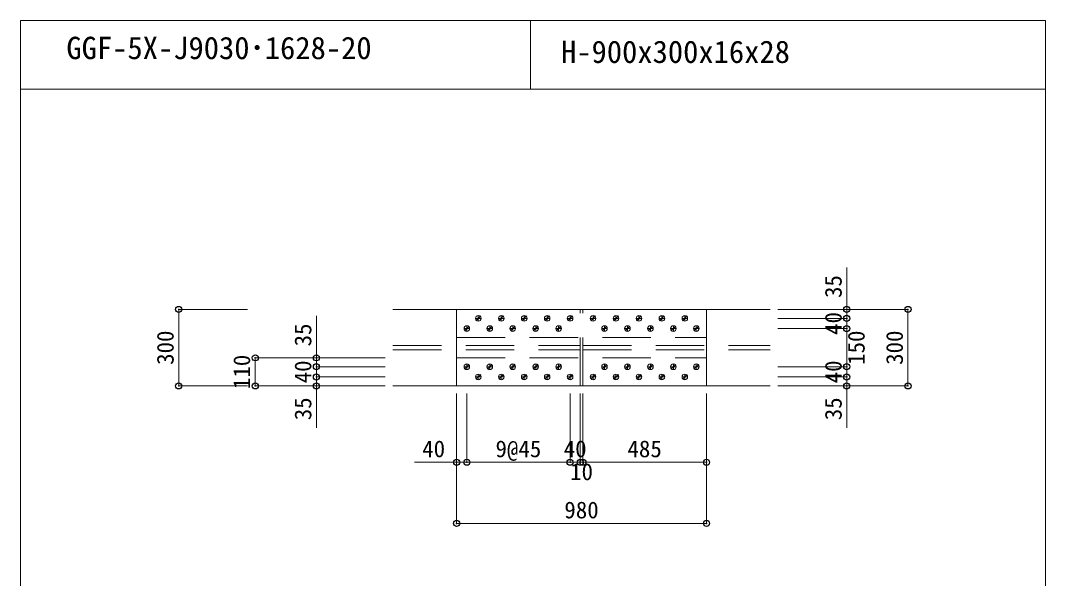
# Model space of a CAD drawing. Units: millimetres, scale not verified. Extents: x -8310 to 8310, y -4800 to 5700.
# Drawn here: x 90 to 4110, y -1831 to 360 of the extents above; entities that cross this region are included whole.
import ezdxf
from ezdxf.enums import TextEntityAlignment as Align

# ---------------------------------------------------------------- set-up
doc = ezdxf.new("R2010")
doc.units = ezdxf.units.MM
doc.header["$LTSCALE"] = 30
doc.header["$PDMODE"] = 32
doc.header["$PDSIZE"] = 24
doc.linetypes.add('USER2', pattern=[9.525, 6.35, -3.175])
doc.layers.add('0-0', color=7, linetype='Continuous')
doc.layers.add('0-2', color=7, linetype='Continuous')
for name, color, linetype, lineweight in [('0-1', 7, 'Continuous', 18), ('0-5', 7, 'Continuous', 18), ('0-6', 7, 'USER2', 18), ('0-8', 7, 'Continuous', 18), ('0-A', 7, 'Continuous', 18), ('0-B', 7, 'Continuous', 18)]:
    doc.layers.add(name, color=color, linetype=linetype, lineweight=lineweight)
doc.styles.add('ＭＳ ゴシック', font='')
doc.styles.get('ＭＳ ゴシック').set_extended_font_data('MS Gothic')

msp = doc.modelspace()

# ---------------------------------------------------------------- linework, layer by layer
at = {"layer": '0-0'}
for p in [(710.5, -774.5), (3330.5, -774.5), (3570.5, -774.5), (3330.5, -809.5), (3330.5, -849.5), (1010.5, -964.5), (1250.5, -964.5), (1250.5, -999.5), (3330.5, -999.5), (1250.5, -1039.5), (3330.5, -1039.5), (710.5, -1074.5), (1010.5, -1074.5), (1250.5, -1074.5), (3330.5, -1074.5), (3570.5, -1074.5), (1800.5, -1374.5), (1840.5, -1374.5), (2245.5, -1374.5), (2285.5, -1374.5), (2295.5, -1374.5), (2780.5, -1374.5), (1800.5, -1614.5), (2780.5, -1614.5)]:
    msp.add_point(p, dxfattribs=at)
at = {"layer": '0-1'}
for p, q in [((90, -4800), (90, 360)), ((90, 360), (4110, 360)), ((2090, 90), (2090, 360)), ((4110, -4800), (4110, 360)), ((90, 90), (4110, 90))]:
    msp.add_line(p, q, dxfattribs=at)
at = {"layer": '0-5'}
for p, q in [((1550.5, -774.5), (2285.5, -774.5)), ((1800.5, -774.5), (2780.5, -774.5)), ((1800.5, -1074.5), (1800.5, -774.5)), ((2295.5, -774.5), (3030.5, -774.5)), ((1550.5, -1074.5), (2285.5, -1074.5)), ((2295.5, -1074.5), (3030.5, -1074.5))]:
    msp.add_line(p, q, dxfattribs=at)
msp.add_lwpolyline([(1800.5, -1074.5), (2780.5, -1074.5), (2780.5, -774.5)], dxfattribs=at)
at = {"layer": '0-6'}
for p, q in [((1800.5, -774.5), (2780.5, -774.5)), ((2285.5, -1074.5), (2285.5, -774.5)), ((2295.5, -1074.5), (2295.5, -774.5)), ((1550.5, -916.5), (2285.5, -916.5)), ((1800.5, -884.5), (2780.5, -884.5)), ((2295.5, -916.5), (3030.5, -916.5)), ((1550.5, -932.5), (2285.5, -932.5)), ((1800.5, -964.5), (2780.5, -964.5)), ((2295.5, -932.5), (3030.5, -932.5)), ((1800.5, -1074.5), (2780.5, -1074.5))]:
    msp.add_line(p, q, dxfattribs=at)
at = {"layer": '0-8'}
for p, q in [((1876.17, -818.84), (1894.83, -800.17)), ((1885.5, -820.5), (1885.5, -798.5)), ((1966.17, -818.84), (1984.83, -800.17)), ((1975.5, -820.5), (1975.5, -798.5)), ((2056.17, -818.84), (2074.83, -800.17)), ((2065.5, -820.5), (2065.5, -798.5)), ((2146.17, -818.84), (2164.83, -800.17)), ((2155.5, -820.5), (2155.5, -798.5)), ((2236.17, -818.84), (2254.83, -800.17)), ((2245.5, -820.5), (2245.5, -798.5)), ((2326.17, -818.84), (2344.83, -800.17)), ((2335.5, -820.5), (2335.5, -798.5)), ((2416.17, -818.84), (2434.83, -800.17)), ((2425.5, -820.5), (2425.5, -798.5)), ((2506.17, -818.84), (2524.83, -800.17)), ((2515.5, -820.5), (2515.5, -798.5)), ((2596.17, -818.84), (2614.83, -800.17)), ((2605.5, -820.5), (2605.5, -798.5)), ((2686.17, -818.84), (2704.83, -800.17)), ((2695.5, -820.5), (2695.5, -798.5)), ((1831.17, -858.84), (1849.83, -840.17)), ((1840.5, -860.5), (1840.5, -838.5)), ((1874.5, -809.5), (1896.5, -809.5)), ((1921.17, -858.84), (1939.83, -840.17)), ((1930.5, -860.5), (1930.5, -838.5)), ((1964.5, -809.5), (1986.5, -809.5)), ((2011.17, -858.84), (2029.83, -840.17)), ((2020.5, -860.5), (2020.5, -838.5)), ((2054.5, -809.5), (2076.5, -809.5)), ((2101.17, -858.84), (2119.83, -840.17)), ((2110.5, -860.5), (2110.5, -838.5)), ((2144.5, -809.5), (2166.5, -809.5)), ((2191.17, -858.84), (2209.83, -840.17)), ((2200.5, -860.5), (2200.5, -838.5)), ((2234.5, -809.5), (2256.5, -809.5)), ((2324.5, -809.5), (2346.5, -809.5)), ((2371.17, -858.84), (2389.83, -840.17)), ((2380.5, -860.5), (2380.5, -838.5)), ((2414.5, -809.5), (2436.5, -809.5)), ((2461.17, -858.84), (2479.83, -840.17)), ((2470.5, -860.5), (2470.5, -838.5)), ((2504.5, -809.5), (2526.5, -809.5)), ((2551.17, -858.84), (2569.83, -840.17)), ((2560.5, -860.5), (2560.5, -838.5)), ((2594.5, -809.5), (2616.5, -809.5)), ((2641.17, -858.84), (2659.83, -840.17)), ((2650.5, -860.5), (2650.5, -838.5)), ((2684.5, -809.5), (2706.5, -809.5)), ((2731.17, -858.84), (2749.83, -840.17)), ((2740.5, -860.5), (2740.5, -838.5)), ((1829.5, -849.5), (1851.5, -849.5)), ((1919.5, -849.5), (1941.5, -849.5)), ((2009.5, -849.5), (2031.5, -849.5)), ((2099.5, -849.5), (2121.5, -849.5)), ((2189.5, -849.5), (2211.5, -849.5)), ((2369.5, -849.5), (2391.5, -849.5)), ((2459.5, -849.5), (2481.5, -849.5)), ((2549.5, -849.5), (2571.5, -849.5)), ((2639.5, -849.5), (2661.5, -849.5)), ((2729.5, -849.5), (2751.5, -849.5)), ((1829.5, -999.5), (1851.5, -999.5)), ((1831.17, -1008.84), (1849.83, -990.17)), ((1840.5, -1010.5), (1840.5, -988.5)), ((1919.5, -999.5), (1941.5, -999.5)), ((1921.17, -1008.84), (1939.83, -990.17)), ((1930.5, -1010.5), (1930.5, -988.5)), ((2009.5, -999.5), (2031.5, -999.5)), ((2011.17, -1008.84), (2029.83, -990.17)), ((2020.5, -1010.5), (2020.5, -988.5)), ((2099.5, -999.5), (2121.5, -999.5)), ((2101.17, -1008.84), (2119.83, -990.17)), ((2110.5, -1010.5), (2110.5, -988.5)), ((2189.5, -999.5), (2211.5, -999.5)), ((2191.17, -1008.84), (2209.83, -990.17)), ((2200.5, -1010.5), (2200.5, -988.5)), ((2369.5, -999.5), (2391.5, -999.5)), ((2371.17, -1008.84), (2389.83, -990.17)), ((2380.5, -1010.5), (2380.5, -988.5)), ((2459.5, -999.5), (2481.5, -999.5)), ((2461.17, -1008.84), (2479.83, -990.17)), ((2470.5, -1010.5), (2470.5, -988.5)), ((2549.5, -999.5), (2571.5, -999.5)), ((2551.17, -1008.84), (2569.83, -990.17)), ((2560.5, -1010.5), (2560.5, -988.5)), ((2639.5, -999.5), (2661.5, -999.5)), ((2641.17, -1008.84), (2659.83, -990.17)), ((2650.5, -1010.5), (2650.5, -988.5)), ((2729.5, -999.5), (2751.5, -999.5)), ((2731.17, -1008.84), (2749.83, -990.17)), ((2740.5, -1010.5), (2740.5, -988.5)), ((1874.5, -1039.5), (1896.5, -1039.5)), ((1876.17, -1048.84), (1894.83, -1030.17)), ((1885.5, -1050.5), (1885.5, -1028.5)), ((1964.5, -1039.5), (1986.5, -1039.5)), ((1966.17, -1048.84), (1984.83, -1030.17)), ((1975.5, -1050.5), (1975.5, -1028.5)), ((2054.5, -1039.5), (2076.5, -1039.5)), ((2056.17, -1048.84), (2074.83, -1030.17)), ((2065.5, -1050.5), (2065.5, -1028.5)), ((2144.5, -1039.5), (2166.5, -1039.5)), ((2146.17, -1048.84), (2164.83, -1030.17)), ((2155.5, -1050.5), (2155.5, -1028.5)), ((2234.5, -1039.5), (2256.5, -1039.5)), ((2236.17, -1048.84), (2254.83, -1030.17)), ((2245.5, -1050.5), (2245.5, -1028.5)), ((2324.5, -1039.5), (2346.5, -1039.5)), ((2326.17, -1048.84), (2344.83, -1030.17)), ((2335.5, -1050.5), (2335.5, -1028.5)), ((2414.5, -1039.5), (2436.5, -1039.5)), ((2416.17, -1048.84), (2434.83, -1030.17)), ((2425.5, -1050.5), (2425.5, -1028.5)), ((2504.5, -1039.5), (2526.5, -1039.5)), ((2506.17, -1048.84), (2524.83, -1030.17)), ((2515.5, -1050.5), (2515.5, -1028.5)), ((2594.5, -1039.5), (2616.5, -1039.5)), ((2596.17, -1048.84), (2614.83, -1030.17)), ((2605.5, -1050.5), (2605.5, -1028.5)), ((2684.5, -1039.5), (2706.5, -1039.5)), ((2686.17, -1048.84), (2704.83, -1030.17)), ((2695.5, -1050.5), (2695.5, -1028.5))]:
    msp.add_line(p, q, dxfattribs=at)
at = {"layer": '0-A'}
for p, q in [((980.5, -774.5), (710.5, -774.5)), ((3060.5, -774.5), (3330.5, -774.5)), ((3060.5, -774.5), (3570.5, -774.5)), ((3060.5, -809.5), (3330.5, -809.5)), ((3060.5, -849.5), (3330.5, -849.5)), ((1520.5, -964.5), (1010.5, -964.5)), ((1520.5, -964.5), (1250.5, -964.5)), ((1520.5, -999.5), (1250.5, -999.5)), ((3060.5, -999.5), (3330.5, -999.5)), ((1520.5, -1039.5), (1250.5, -1039.5)), ((1250.5, -1239.5), (1250.5, -1039.5)), ((3060.5, -1039.5), (3330.5, -1039.5)), ((3330.5, -1239.5), (3330.5, -1039.5)), ((1520.5, -1074.5), (1250.5, -1074.5)), ((3060.5, -1074.5), (3330.5, -1074.5)), ((1800.5, -1104.5), (1800.5, -1374.5)), ((1800.5, -1104.5), (1800.5, -1614.5)), ((1840.5, -1104.5), (1840.5, -1374.5)), ((1840.5, -1104.5), (1840.5, -1374.5)), ((2245.5, -1104.5), (2245.5, -1374.5)), ((2245.5, -1104.5), (2245.5, -1374.5)), ((2285.5, -1104.5), (2285.5, -1374.5)), ((2285.5, -1104.5), (2285.5, -1374.5)), ((2295.5, -1104.5), (2295.5, -1374.5)), ((2295.5, -1104.5), (2295.5, -1374.5)), ((2780.5, -1104.5), (2780.5, -1374.5)), ((2780.5, -1104.5), (2780.5, -1614.5)), ((1635.5, -1374.5), (1840.5, -1374.5)), ((1840.5, -1374.5), (2245.5, -1374.5)), ((2245.5, -1374.5), (2285.5, -1374.5)), ((2285.5, -1374.5), (2295.5, -1374.5)), ((2295.5, -1374.5), (2780.5, -1374.5)), ((1800.5, -1614.5), (2780.5, -1614.5))]:
    msp.add_line(p, q, dxfattribs=at)
for points in [[(3060.5, -809.5), (3330.5, -809.5), (3330.5, -609.5)], [(980.5, -1074.5), (710.5, -1074.5), (710.5, -774.5)], [(1520.5, -999.5), (1250.5, -999.5), (1250.5, -799.5)], [(3060.5, -1074.5), (3570.5, -1074.5), (3570.5, -774.5)], [(3060.5, -849.5), (3330.5, -849.5), (3330.5, -809.5)], [(3060.5, -999.5), (3330.5, -999.5), (3330.5, -849.5)], [(1520.5, -1074.5), (1010.5, -1074.5), (1010.5, -964.5)], [(1520.5, -1039.5), (1250.5, -1039.5), (1250.5, -999.5)], [(3060.5, -1039.5), (3330.5, -1039.5), (3330.5, -999.5)]]:
    msp.add_lwpolyline(points, dxfattribs=at)
at = {"layer": '0-B'}
for centre in [(1885.5, -809.5), (1975.5, -809.5), (2065.5, -809.5), (2155.5, -809.5), (2245.5, -809.5), (2335.5, -809.5), (2425.5, -809.5), (2515.5, -809.5), (2605.5, -809.5), (2695.5, -809.5), (1840.5, -849.5), (1930.5, -849.5), (2020.5, -849.5), (2110.5, -849.5), (2200.5, -849.5), (2380.5, -849.5), (2470.5, -849.5), (2560.5, -849.5), (2650.5, -849.5), (2740.5, -849.5), (1840.5, -999.5), (1930.5, -999.5), (2020.5, -999.5), (2110.5, -999.5), (2200.5, -999.5), (2380.5, -999.5), (2470.5, -999.5), (2560.5, -999.5), (2650.5, -999.5), (2740.5, -999.5), (1885.5, -1039.5), (1975.5, -1039.5), (2065.5, -1039.5), (2155.5, -1039.5), (2245.5, -1039.5), (2335.5, -1039.5), (2425.5, -1039.5), (2515.5, -1039.5), (2605.5, -1039.5), (2695.5, -1039.5)]:
    msp.add_circle(centre, 11, dxfattribs=at)

# ---------------------------------------------------------------- texts
at = {"layer": '0-2', "style": 'ＭＳ ゴシック'}
for s, p in [('GGF-5X-J9030･1628-20', (270, 181.8)), ('H-900x300x16x28', (2210, 166.8))]:
    msp.add_text(s, height=87.98, dxfattribs=at).set_placement(p, align=Align.BOTTOM_LEFT)
at = {"layer": '0-A', "style": 'ＭＳ ゴシック'}
for s, p in [('35', (3330.5, -729.5)), ('40', (3330.5, -874.5)), ('35', (1250.5, -919.5)), ('300', (710.5, -992)), ('150', (3420.5, -992)), ('300', (3570.5, -992)), ('110', (1010.5, -1087)), ('40', (1250.5, -1064.5)), ('40', (3330.5, -1064.5)), ('35', (1250.5, -1209.5)), ('35', (3330.5, -1209.5))]:
    msp.add_text(s, height=65.98, rotation=90, dxfattribs=at).set_placement(p, align=Align.BOTTOM_LEFT)
for s, p in [('40', (1665.5, -1374.5)), ('9@45', (1953, -1374.5)), ('40', (2220.5, -1374.5)), ('485', (2470.5, -1374.5)), ('10', (2245.5, -1464.5)), ('980', (2223, -1614.5))]:
    msp.add_text(s, height=65.98, dxfattribs=at).set_placement(p, align=Align.BOTTOM_LEFT)

doc.saveas('drawing.dxf')
